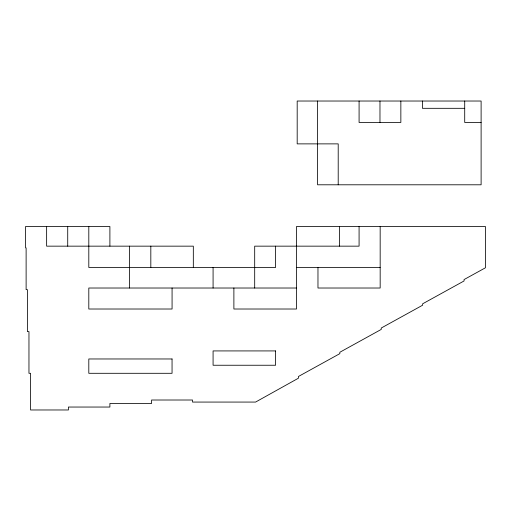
<?xml version="1.0" encoding="UTF-8"?>
<svg xmlns="http://www.w3.org/2000/svg" width="511" height="511" viewBox="0 0 511 511"><rect width="100%" height="100%" fill="white"/><g stroke="black" fill="none" stroke-linecap="round" stroke-linejoin="round"><path stroke-width="0.77" d="M464.71 108.313L422.425 108.313L422.425 101.025M481.113 122.448L464.71 122.448L464.71 101.025M296.482 267.534L380.171 267.534M296.482 288.019L88.805 288.019L88.805 309.014L172.073 309.014L172.073 288.019M400.854 101.025L400.854 122.448L359.086 122.448L359.086 101.025M380.171 226.526L380.171 288.019L317.97 288.019L317.97 267.534M379.973 101.025L379.973 122.448M359.08 226.526L359.08 246.155L254.689 246.155L254.689 288.019M339.451 226.526L339.451 246.155M338.205 184.797L338.205 143.878L297.185 143.878L297.185 101.025L481.113 101.025L481.113 184.797L317.58 184.797L317.58 101.025M275.589 246.155L275.589 267.464L88.805 267.464L88.805 226.526M233.885 288.019L233.885 309.014L296.482 309.014L296.482 226.526L485.45 226.526L485.45 267.777L464.052 279.574L464.052 280.967L422.648 303.802L422.648 305.195L381.244 328.03L381.244 329.416L339.841 352.258L339.841 353.644L298.437 376.486L298.437 378.197L255.577 402.068L192.526 402.068L192.526 400.011L151.582 400.011L151.582 403.473L109.897 403.473L109.897 407.043L68.417 407.043L68.417 409.975L30.564 409.975L30.564 373.298L28.961 373.298L28.961 331.607L27.415 331.607L27.415 289.641L26.118 289.641L26.118 247.886L25.55 247.886L25.55 226.526L109.897 226.526L109.897 246.155M213.081 267.464L213.081 288.019M193.324 267.464L193.324 246.155L46.635 246.155L46.635 226.526M150.822 246.155L150.822 267.464M129.513 246.155L129.513 288.019M67.72 226.526L67.72 246.155M275.589 350.923L213.081 350.923L213.081 365.244L275.589 365.244L275.589 350.923M172.054 358.971L88.805 358.971L88.805 373.298L172.054 373.298L172.054 358.971"/></g></svg>
